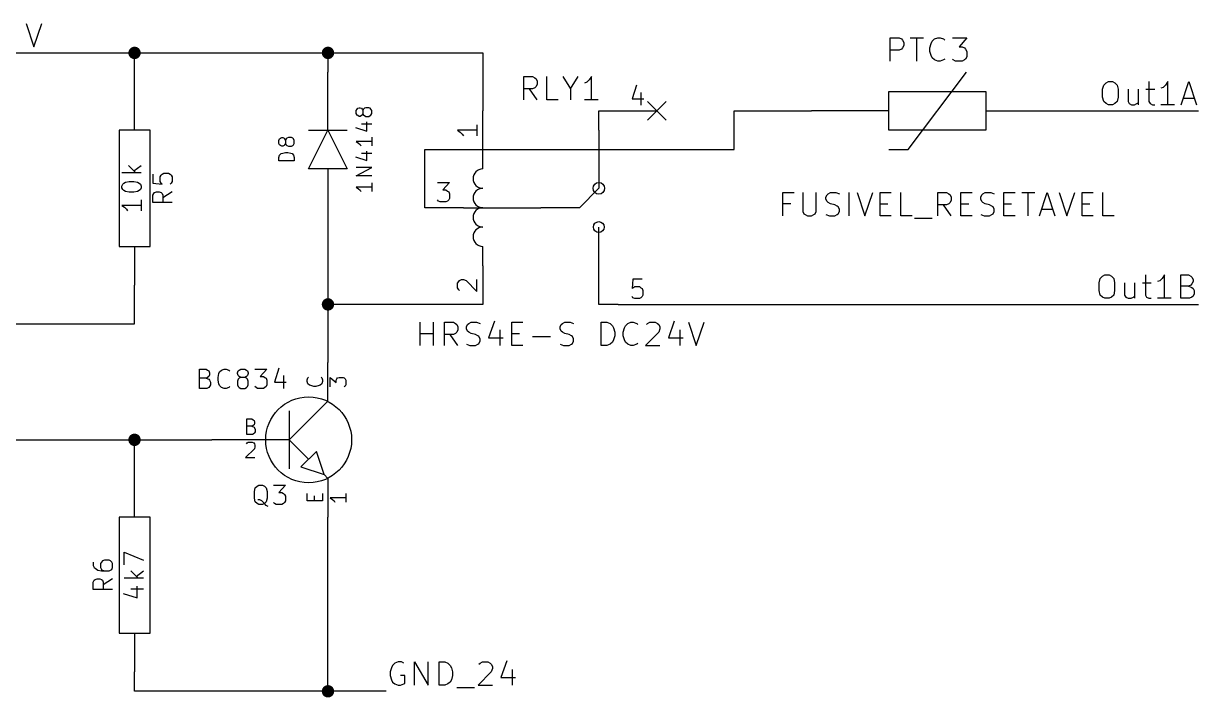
# Model space of a CAD drawing. Extents: x 4000 to 196000, y 4000 to 146000.
# Drawn here: x 94630 to 125000, y 78840 to 96260 of the extents above; entities that cross this region are included whole.
import ezdxf

# ---------------------------------------------------------------- set-up
doc = ezdxf.new("R2010")
doc.units = 0
doc.layers.add('BLACK', color=1, linetype='CONTINUOUS')

msp = doc.modelspace()

# ---------------------------------------------------------------- linework, layer by layer
at = {"layer": 'BLACK'}
for p, q in [((94700, 96260), (94900, 95660)), ((94900, 95660), (95100, 96260)), ((117030, 95290), (117030, 95890)), ((117030, 95890), (117260, 95890)), ((117260, 95890), (117320, 95860)), ((117320, 95860), (117350, 95830)), ((117350, 95830), (117380, 95770)), ((117380, 95690), (117350, 95630)), ((117380, 95770), (117380, 95690)), ((117550, 95890), (117890, 95890)), ((117720, 95290), (117720, 95890)), ((118060, 95630), (118090, 95740)), ((118090, 95740), (118120, 95800)), ((118120, 95800), (118180, 95860)), ((118180, 95860), (118260, 95890)), ((118260, 95890), (118320, 95890)), ((118320, 95890), (118410, 95860)), ((118410, 95860), (118440, 95830)), ((118640, 95890), (119010, 95890)), ((119010, 95890), (118810, 95660)), ((93500, 95500), (106500, 95500)), ((97500, 94500), (97500, 95500)), ((102500, 95500), (102500, 95000)), ((106500, 95500), (106500, 94000)), ((117260, 95570), (117030, 95570)), ((117320, 95600), (117260, 95570)), ((117350, 95630), (117320, 95600)), ((118060, 95540), (118060, 95630)), ((118090, 95430), (118060, 95540)), ((118120, 95370), (118090, 95430)), ((118180, 95320), (118120, 95370)), ((118810, 95660), (118890, 95660)), ((118890, 95660), (118950, 95630)), ((118950, 95630), (118980, 95600)), ((118980, 95600), (119010, 95540)), ((119010, 95400), (118980, 95340)), ((119010, 95540), (119010, 95400)), ((118260, 95290), (118180, 95320)), ((118320, 95290), (118260, 95290)), ((118410, 95320), (118320, 95290)), ((118440, 95340), (118410, 95320)), ((118660, 95320), (118640, 95340)), ((118720, 95290), (118660, 95320)), ((118890, 95290), (118720, 95290)), ((118950, 95320), (118890, 95290)), ((118980, 95340), (118950, 95320)), ((102500, 93500), (102500, 95000)), ((107560, 94290), (107560, 94890)), ((107560, 94890), (107790, 94890)), ((107790, 94890), (107850, 94860)), ((107850, 94860), (107880, 94830)), ((107880, 94830), (107910, 94770)), ((107910, 94770), (107910, 94690)), ((108160, 94290), (108160, 94890)), ((108570, 94890), (108770, 94570)), ((108770, 94570), (108970, 94890)), ((109250, 94800), (109190, 94740)), ((109310, 94890), (109250, 94800)), ((109310, 94290), (109310, 94890)), ((117500, 93000), (119000, 95000)), ((122610, 94730), (122670, 94760)), ((122670, 94760), (122780, 94760)), ((122780, 94760), (122840, 94730)), ((123720, 94760), (123720, 94240)), ((124210, 94760), (124150, 94670)), ((124210, 94160), (124210, 94760)), ((124550, 94160), (124750, 94760)), ((124750, 94760), (124950, 94160)), ((97500, 93500), (97500, 94500)), ((107790, 94570), (107560, 94570)), ((107910, 94290), (107710, 94570)), ((107850, 94600), (107790, 94570)), ((107880, 94630), (107850, 94600)), ((107910, 94690), (107880, 94630)), ((108770, 94570), (108770, 94290)), ((109190, 94740), (109130, 94720)), ((110470, 94670), (110360, 94310)), ((110590, 94480), (110590, 94150)), ((117000, 93500), (117000, 94500)), ((117000, 94500), (119500, 94500)), ((119500, 94500), (119500, 93500)), ((122520, 94560), (122550, 94670)), ((122520, 94360), (122520, 94560)), ((122550, 94670), (122610, 94730)), ((122840, 94730), (122900, 94670)), ((122900, 94670), (122920, 94560)), ((122920, 94560), (122920, 94360)), ((123180, 94560), (123180, 94240)), ((123440, 94560), (123440, 94160)), ((123640, 94560), (123870, 94560)), ((124090, 94610), (124030, 94590)), ((124150, 94670), (124090, 94610)), ((108450, 94290), (108160, 94290)), ((109480, 94290), (109130, 94290)), ((110360, 94310), (110660, 94310)), ((110760, 94240), (111240, 93760)), ((111240, 94240), (110760, 93760)), ((122550, 94240), (122520, 94360)), ((122610, 94190), (122550, 94240)), ((122670, 94160), (122610, 94190)), ((122780, 94160), (122670, 94160)), ((122840, 94190), (122780, 94160)), ((122900, 94240), (122840, 94190)), ((122920, 94360), (122900, 94240)), ((123180, 94240), (123210, 94190)), ((123210, 94190), (123270, 94160)), ((123270, 94160), (123350, 94160)), ((123350, 94160), (123410, 94190)), ((123410, 94190), (123440, 94210)), ((123720, 94240), (123750, 94190)), ((123750, 94190), (123810, 94160)), ((123810, 94160), (123870, 94160)), ((124380, 94160), (124030, 94160)), ((124600, 94330), (124890, 94330)), ((103230, 94010), (103250, 94050)), ((103230, 93930), (103230, 94010)), ((103250, 93890), (103230, 93930)), ((103250, 94050), (103270, 94070)), ((103270, 93880), (103250, 93890)), ((103270, 94070), (103310, 94080)), ((103310, 93860), (103270, 93880)), ((103310, 94080), (103330, 94080)), ((103330, 93860), (103310, 93860)), ((103330, 94080), (103370, 94070)), ((103370, 93880), (103330, 93860)), ((103370, 94070), (103380, 94050)), ((103380, 93890), (103370, 93880)), ((103380, 94050), (103400, 94010)), ((103400, 93930), (103380, 93890)), ((103420, 94050), (103400, 94010)), ((103400, 94010), (103400, 93930)), ((103400, 93930), (103420, 93890)), ((103440, 94070), (103420, 94050)), ((103420, 93890), (103440, 93880)), ((103480, 94080), (103440, 94070)), ((103440, 93880), (103480, 93860)), ((103560, 94080), (103480, 94080)), ((103480, 93860), (103560, 93860)), ((103590, 94070), (103560, 94080)), ((103560, 93860), (103590, 93880)), ((103610, 94050), (103590, 94070)), ((103590, 93880), (103610, 93890)), ((103630, 94010), (103610, 94050)), ((103610, 93890), (103630, 93930)), ((103630, 93930), (103630, 94010)), ((106500, 93000), (106500, 94000)), ((109500, 93500), (109500, 94000)), ((109500, 94000), (110000, 94000)), ((110000, 94000), (111000, 94000)), ((113000, 93000), (113000, 94000)), ((113000, 94000), (115000, 94000)), ((117000, 94000), (115000, 94000)), ((119500, 94000), (121500, 94000)), ((121500, 94000), (125000, 94000)), ((103210, 93570), (103500, 93480)), ((103370, 93670), (103630, 93670)), ((103500, 93480), (103500, 93720)), ((106350, 93640), (106350, 93360)), ((97100, 93500), (97100, 90500)), ((97900, 93500), (97100, 93500)), ((97900, 90500), (97900, 93500)), ((101230, 93240), (101250, 93280)), ((101230, 93160), (101230, 93240)), ((101250, 93280), (101270, 93300)), ((101270, 93300), (101310, 93310)), ((101310, 93310), (101330, 93310)), ((101330, 93310), (101370, 93300)), ((101370, 93300), (101380, 93280)), ((101380, 93280), (101400, 93240)), ((101420, 93280), (101400, 93240)), ((101400, 93240), (101400, 93160)), ((101440, 93300), (101420, 93280)), ((101480, 93310), (101440, 93300)), ((101560, 93310), (101480, 93310)), ((101590, 93300), (101560, 93310)), ((101610, 93280), (101590, 93300)), ((101630, 93240), (101610, 93280)), ((101630, 93160), (101630, 93240)), ((102000, 93500), (103000, 93500)), ((102000, 92500), (102500, 93500)), ((102500, 93500), (103000, 92500)), ((103630, 93320), (103630, 93100)), ((106350, 93500), (105850, 93500)), ((105850, 93500), (105920, 93450)), ((105920, 93450), (105970, 93400)), ((105970, 93400), (106000, 93360)), ((109500, 93500), (109500, 92000)), ((119500, 93500), (117000, 93500)), ((101250, 93120), (101230, 93160)), ((101270, 93110), (101250, 93120)), ((101310, 93090), (101270, 93110)), ((101330, 93090), (101310, 93090)), ((101370, 93110), (101330, 93090)), ((101380, 93120), (101370, 93110)), ((101400, 93160), (101380, 93120)), ((101400, 93160), (101420, 93120)), ((101420, 93120), (101440, 93110)), ((101440, 93110), (101480, 93090)), ((101480, 93090), (101560, 93090)), ((101560, 93090), (101590, 93110)), ((101590, 93110), (101610, 93120)), ((101610, 93120), (101630, 93160)), ((103630, 93210), (103230, 93210)), ((103230, 93210), (103290, 93170)), ((103290, 93170), (103330, 93130)), ((103330, 93130), (103350, 93100)), ((103500, 92720), (103500, 92960)), ((105000, 91500), (105000, 93000)), ((105000, 93000), (113000, 93000)), ((106500, 92500), (106500, 93000)), ((117000, 93000), (117500, 93000)), ((101230, 92800), (101250, 92860)), ((101230, 92710), (101230, 92800)), ((101630, 92710), (101230, 92710)), ((101250, 92860), (101290, 92900)), ((101290, 92900), (101330, 92910)), ((101330, 92910), (101400, 92930)), ((101400, 92930), (101460, 92930)), ((101460, 92930), (101540, 92910)), ((101540, 92910), (101570, 92900)), ((101570, 92900), (101610, 92860)), ((101610, 92860), (101630, 92800)), ((101630, 92800), (101630, 92710)), ((103210, 92810), (103500, 92720)), ((103370, 92910), (103630, 92910)), ((97670, 92400), (97170, 92400)), ((97340, 92590), (97530, 92400)), ((97480, 92450), (97670, 92590)), ((97970, 92370), (97970, 92130)), ((98160, 92300), (98190, 92340)), ((98190, 92340), (98210, 92370)), ((98210, 92370), (98260, 92390)), ((98260, 92390), (98380, 92390)), ((98380, 92390), (98420, 92370)), ((98420, 92370), (98450, 92340)), ((98450, 92340), (98470, 92300)), ((103000, 92500), (102000, 92500)), ((102500, 92500), (102500, 91000)), ((103230, 92320), (103630, 92540)), ((103630, 92540), (103230, 92540)), ((97170, 92060), (97200, 92110)), ((97170, 92010), (97170, 92060)), ((97200, 92110), (97220, 92130)), ((97220, 92130), (97270, 92160)), ((97270, 92160), (97360, 92180)), ((97360, 92180), (97480, 92180)), ((97480, 92180), (97580, 92160)), ((97580, 92160), (97620, 92130)), ((97620, 92130), (97650, 92110)), ((97650, 92110), (97670, 92060)), ((97670, 92060), (97670, 92010)), ((97970, 92130), (98210, 92110)), ((98160, 92180), (98160, 92300)), ((98190, 92130), (98160, 92180)), ((98210, 92110), (98190, 92130)), ((98450, 92130), (98420, 92110)), ((98470, 92180), (98450, 92130)), ((98470, 92300), (98470, 92180)), ((103630, 92320), (103230, 92320)), ((103630, 92030), (103230, 92030)), ((103230, 92030), (103290, 91990)), ((103630, 92140), (103630, 91920)), ((105330, 92150), (105640, 92150)), ((105640, 92150), (105470, 91960)), ((97200, 91970), (97170, 92010)), ((97220, 91940), (97200, 91970)), ((97270, 91920), (97220, 91940)), ((97360, 91900), (97270, 91920)), ((97480, 91900), (97360, 91900)), ((97580, 91920), (97480, 91900)), ((97620, 91940), (97580, 91920)), ((97650, 91970), (97620, 91940)), ((97670, 92010), (97650, 91970)), ((97970, 91820), (98000, 91870)), ((97970, 91630), (97970, 91820)), ((98000, 91870), (98020, 91890)), ((98020, 91890), (98070, 91910)), ((98070, 91910), (98140, 91910)), ((98140, 91910), (98190, 91890)), ((98190, 91890), (98210, 91870)), ((98210, 91870), (98230, 91820)), ((98470, 91910), (98230, 91750)), ((98230, 91820), (98230, 91630)), ((103290, 91990), (103330, 91950)), ((103330, 91950), (103350, 91920)), ((105470, 91960), (105550, 91960)), ((105550, 91960), (105590, 91930)), ((105590, 91930), (105620, 91910)), ((105620, 91910), (105640, 91860)), ((105640, 91740), (105620, 91700)), ((105640, 91860), (105640, 91740)), ((109000, 91500), (109500, 92000)), ((114260, 91290), (114260, 91890)), ((114260, 91890), (114550, 91890)), ((114770, 91890), (114770, 91400)), ((115120, 91400), (115120, 91890)), ((115370, 91770), (115400, 91830)), ((115370, 91720), (115370, 91770)), ((115400, 91660), (115370, 91720)), ((115400, 91830), (115430, 91860)), ((115430, 91860), (115490, 91890)), ((115490, 91890), (115630, 91890)), ((115630, 91890), (115720, 91860)), ((115970, 91290), (115970, 91890)), ((116180, 91890), (116380, 91290)), ((116380, 91290), (116580, 91890)), ((116770, 91290), (116770, 91890)), ((116770, 91890), (117060, 91890)), ((117310, 91290), (117310, 91890)), ((118260, 91290), (118260, 91890)), ((118260, 91890), (118490, 91890)), ((118490, 91890), (118550, 91860)), ((118550, 91860), (118580, 91830)), ((118580, 91830), (118610, 91770)), ((118610, 91770), (118610, 91690)), ((118860, 91290), (118860, 91890)), ((118860, 91890), (119150, 91890)), ((119370, 91770), (119400, 91830)), ((119370, 91720), (119370, 91770)), ((119400, 91660), (119370, 91720)), ((119400, 91830), (119430, 91860)), ((119430, 91860), (119490, 91890)), ((119490, 91890), (119630, 91890)), ((119630, 91890), (119720, 91860)), ((119970, 91290), (119970, 91890)), ((119970, 91890), (120260, 91890)), ((120430, 91890), (120770, 91890)), ((120600, 91290), (120600, 91890)), ((120890, 91290), (121090, 91890)), ((121090, 91890), (121290, 91290)), ((121400, 91890), (121600, 91290)), ((121600, 91290), (121800, 91890)), ((121990, 91290), (121990, 91890)), ((121990, 91890), (122280, 91890)), ((122530, 91290), (122530, 91890)), ((97670, 91560), (97170, 91560)), ((97170, 91560), (97240, 91510)), ((97240, 91510), (97290, 91460)), ((97290, 91460), (97320, 91420)), ((97670, 91700), (97670, 91420)), ((98470, 91630), (97970, 91630)), ((106000, 91500), (105000, 91500)), ((105360, 91670), (105330, 91700)), ((105400, 91650), (105360, 91670)), ((105550, 91650), (105400, 91650)), ((105590, 91670), (105550, 91650)), ((105620, 91700), (105590, 91670)), ((106000, 91500), (108000, 91500)), ((109000, 91500), (108000, 91500)), ((114460, 91600), (114260, 91600)), ((115430, 91630), (115400, 91660)), ((115490, 91600), (115430, 91630)), ((115600, 91570), (115490, 91600)), ((115660, 91540), (115600, 91570)), ((115690, 91520), (115660, 91540)), ((115720, 91460), (115690, 91520)), ((115720, 91400), (115720, 91460)), ((116770, 91600), (116970, 91600)), ((118490, 91570), (118260, 91570)), ((118610, 91290), (118410, 91570)), ((118550, 91600), (118490, 91570)), ((118580, 91630), (118550, 91600)), ((118610, 91690), (118580, 91630)), ((118860, 91600), (119060, 91600)), ((119430, 91630), (119400, 91660)), ((119490, 91600), (119430, 91630)), ((119600, 91570), (119490, 91600)), ((119660, 91540), (119600, 91570)), ((119690, 91520), (119660, 91540)), ((119720, 91460), (119690, 91520)), ((119720, 91400), (119720, 91460)), ((119970, 91600), (120170, 91600)), ((120940, 91460), (121230, 91460)), ((121990, 91600), (122190, 91600)), ((114770, 91400), (114800, 91340)), ((114800, 91340), (114830, 91320)), ((114830, 91320), (114890, 91290)), ((114890, 91290), (115000, 91290)), ((115000, 91290), (115060, 91320)), ((115060, 91320), (115090, 91340)), ((115090, 91340), (115120, 91400)), ((115370, 91320), (115460, 91290)), ((115460, 91290), (115600, 91290)), ((115600, 91290), (115660, 91320)), ((115660, 91320), (115690, 91340)), ((115690, 91340), (115720, 91400)), ((117060, 91290), (116770, 91290)), ((117600, 91290), (117310, 91290)), ((117660, 91230), (118120, 91230)), ((119150, 91290), (118860, 91290)), ((119370, 91320), (119460, 91290)), ((119460, 91290), (119600, 91290)), ((119600, 91290), (119660, 91320)), ((119660, 91320), (119690, 91340)), ((119690, 91340), (119720, 91400)), ((120260, 91290), (119970, 91290)), ((122280, 91290), (121990, 91290)), ((122820, 91290), (122530, 91290)), ((102500, 91000), (102500, 87500)), ((109500, 89000), (109500, 91000)), ((97100, 90500), (97900, 90500)), ((97500, 90500), (97500, 89500)), ((106500, 90000), (106500, 90500)), ((106500, 90000), (106500, 89000)), ((105880, 89590), (105900, 89620)), ((105900, 89620), (105950, 89640)), ((105950, 89640), (106000, 89640)), ((106000, 89640), (106070, 89620)), ((106070, 89620), (106350, 89330)), ((106350, 89330), (106350, 89640)), ((110380, 89650), (110360, 89410)), ((110620, 89650), (110380, 89650)), ((122430, 89560), (122460, 89670)), ((122460, 89670), (122520, 89730)), ((122520, 89730), (122580, 89760)), ((122580, 89760), (122690, 89760)), ((122690, 89760), (122750, 89730)), ((122750, 89730), (122810, 89670)), ((122810, 89670), (122830, 89560)), ((123630, 89760), (123630, 89240)), ((124000, 89610), (123940, 89590)), ((124060, 89670), (124000, 89610)), ((124120, 89760), (124060, 89670)), ((124120, 89160), (124120, 89760)), ((124540, 89160), (124540, 89760)), ((124540, 89760), (124740, 89760)), ((124740, 89760), (124800, 89730)), ((124800, 89730), (124830, 89700)), ((124830, 89700), (124860, 89640)), ((124860, 89640), (124860, 89590)), ((97500, 88500), (97500, 89500)), ((105850, 89550), (105880, 89590)), ((105850, 89430), (105850, 89550)), ((105880, 89380), (105850, 89430)), ((105900, 89360), (105880, 89380)), ((110360, 89410), (110380, 89430)), ((110380, 89430), (110430, 89460)), ((110430, 89460), (110550, 89460)), ((110550, 89460), (110590, 89430)), ((110590, 89430), (110620, 89410)), ((110620, 89410), (110640, 89360)), ((110640, 89360), (110640, 89240)), ((122430, 89360), (122430, 89560)), ((122460, 89240), (122430, 89360)), ((122830, 89360), (122810, 89240)), ((122830, 89560), (122830, 89360)), ((123090, 89560), (123090, 89240)), ((123350, 89560), (123350, 89160)), ((123550, 89560), (123780, 89560)), ((124740, 89470), (124540, 89470)), ((124800, 89500), (124740, 89470)), ((124740, 89470), (124830, 89440)), ((124830, 89530), (124800, 89500)), ((124860, 89590), (124830, 89530)), ((124830, 89440), (124860, 89410)), ((124860, 89410), (124890, 89360)), ((124890, 89360), (124890, 89270)), ((106500, 89000), (102500, 89000)), ((110000, 89000), (109500, 89000)), ((110000, 89000), (111000, 89000)), ((110380, 89170), (110360, 89200)), ((110430, 89150), (110380, 89170)), ((110550, 89150), (110430, 89150)), ((110590, 89170), (110550, 89150)), ((110620, 89200), (110590, 89170)), ((110640, 89240), (110620, 89200)), ((111000, 89000), (125000, 89000)), ((122520, 89190), (122460, 89240)), ((122580, 89160), (122520, 89190)), ((122690, 89160), (122580, 89160)), ((122750, 89190), (122690, 89160)), ((122810, 89240), (122750, 89190)), ((123090, 89240), (123120, 89190)), ((123120, 89190), (123180, 89160)), ((123180, 89160), (123260, 89160)), ((123260, 89160), (123320, 89190)), ((123320, 89190), (123350, 89210)), ((123630, 89240), (123660, 89190)), ((123660, 89190), (123720, 89160)), ((123720, 89160), (123780, 89160)), ((124290, 89160), (123940, 89160)), ((124770, 89160), (124540, 89160)), ((124830, 89190), (124770, 89160)), ((124860, 89210), (124830, 89190)), ((124890, 89270), (124860, 89210)), ((92500, 88500), (97500, 88500)), ((104880, 87940), (104880, 88540)), ((105230, 87940), (105230, 88540)), ((105510, 87940), (105510, 88540)), ((105510, 88540), (105740, 88540)), ((105740, 88540), (105800, 88510)), ((105800, 88510), (105830, 88480)), ((105830, 88480), (105860, 88420)), ((105860, 88420), (105860, 88340)), ((106080, 88420), (106110, 88480)), ((106080, 88370), (106080, 88420)), ((106110, 88480), (106140, 88510)), ((106140, 88510), (106200, 88540)), ((106200, 88540), (106340, 88540)), ((106340, 88540), (106430, 88510)), ((106800, 88570), (106650, 88140)), ((107250, 87940), (107250, 88540)), ((107250, 88540), (107540, 88540)), ((108500, 88420), (108530, 88480)), ((108500, 88370), (108500, 88420)), ((108530, 88480), (108560, 88510)), ((108560, 88510), (108620, 88540)), ((108620, 88540), (108760, 88540)), ((108760, 88540), (108850, 88510)), ((109560, 87940), (109560, 88540)), ((109560, 88540), (109710, 88540)), ((109710, 88540), (109790, 88510)), ((109790, 88510), (109850, 88450)), ((109850, 88450), (109880, 88390)), ((109880, 88390), (109910, 88280)), ((110130, 88280), (110160, 88390)), ((110160, 88390), (110190, 88450)), ((110190, 88450), (110250, 88510)), ((110250, 88510), (110330, 88540)), ((110330, 88540), (110390, 88540)), ((110390, 88540), (110480, 88510)), ((110480, 88510), (110510, 88480)), ((110730, 88480), (110760, 88510)), ((110760, 88510), (110820, 88540)), ((110820, 88540), (110960, 88540)), ((110960, 88540), (111020, 88510)), ((111020, 88510), (111050, 88480)), ((111050, 88480), (111080, 88420)), ((111080, 88420), (111080, 88370)), ((111450, 88570), (111300, 88140)), ((111820, 88540), (112020, 87940)), ((112020, 87940), (112220, 88540)), ((104880, 88250), (105230, 88250)), ((105740, 88220), (105510, 88220)), ((105860, 87940), (105660, 88220)), ((105800, 88250), (105740, 88220)), ((105830, 88280), (105800, 88250)), ((105860, 88340), (105830, 88280)), ((106110, 88310), (106080, 88370)), ((106140, 88280), (106110, 88310)), ((106200, 88250), (106140, 88280)), ((106310, 88220), (106200, 88250)), ((106370, 88190), (106310, 88220)), ((106400, 88170), (106370, 88190)), ((106430, 88110), (106400, 88170)), ((106430, 88050), (106430, 88110)), ((106650, 88140), (107030, 88140)), ((106940, 88340), (106940, 87940)), ((107250, 88250), (107450, 88250)), ((107790, 88170), (108250, 88170)), ((108530, 88310), (108500, 88370)), ((108560, 88280), (108530, 88310)), ((108620, 88250), (108560, 88280)), ((108730, 88220), (108620, 88250)), ((108790, 88190), (108730, 88220)), ((108820, 88170), (108790, 88190)), ((108850, 88110), (108820, 88170)), ((108850, 88050), (108850, 88110)), ((109880, 88080), (109850, 88020)), ((109910, 88190), (109880, 88080)), ((109910, 88280), (109910, 88190)), ((110130, 88190), (110130, 88280)), ((110160, 88080), (110130, 88190)), ((110190, 88020), (110160, 88080)), ((111050, 88280), (110710, 87940)), ((111080, 88370), (111050, 88280)), ((111300, 88140), (111680, 88140)), ((111590, 88340), (111590, 87940)), ((106080, 87970), (106170, 87940)), ((106170, 87940), (106310, 87940)), ((106310, 87940), (106370, 87970)), ((106370, 87970), (106400, 87990)), ((106400, 87990), (106430, 88050)), ((107540, 87940), (107250, 87940)), ((108500, 87970), (108590, 87940)), ((108590, 87940), (108730, 87940)), ((108730, 87940), (108790, 87970)), ((108790, 87970), (108820, 87990)), ((108820, 87990), (108850, 88050)), ((109710, 87940), (109560, 87940)), ((109790, 87970), (109710, 87940)), ((109850, 88020), (109790, 87970)), ((110250, 87970), (110190, 88020)), ((110330, 87940), (110250, 87970)), ((110390, 87940), (110330, 87940)), ((110480, 87970), (110390, 87940)), ((110510, 87990), (110480, 87970)), ((110710, 87940), (111080, 87940)), ((102500, 86500), (102500, 87500)), ((99180, 86830), (99180, 87330)), ((99180, 87330), (99350, 87330)), ((99350, 87330), (99390, 87300)), ((99390, 87300), (99420, 87280)), ((99420, 87280), (99440, 87230)), ((99440, 87180), (99420, 87140)), ((99440, 87230), (99440, 87180)), ((99660, 87110), (99680, 87210)), ((99680, 87210), (99700, 87260)), ((99700, 87260), (99750, 87300)), ((99750, 87300), (99820, 87330)), ((99820, 87330), (99870, 87330)), ((99870, 87330), (99940, 87300)), ((99940, 87300), (99960, 87280)), ((100160, 87230), (100180, 87280)), ((100160, 87210), (100160, 87230)), ((100180, 87160), (100160, 87210)), ((100180, 87280), (100200, 87300)), ((100200, 87300), (100250, 87330)), ((100250, 87330), (100350, 87330)), ((100350, 87330), (100390, 87300)), ((100390, 87300), (100420, 87280)), ((100420, 87280), (100440, 87230)), ((100440, 87210), (100420, 87160)), ((100440, 87230), (100440, 87210)), ((100610, 87330), (100920, 87330)), ((100920, 87330), (100750, 87140)), ((101230, 87350), (101120, 86990)), ((99350, 87090), (99180, 87090)), ((99390, 87110), (99350, 87090)), ((99350, 87090), (99420, 87070)), ((99420, 87140), (99390, 87110)), ((99420, 87070), (99440, 87040)), ((99440, 86880), (99420, 86850)), ((99440, 87040), (99460, 86990)), ((99460, 86920), (99440, 86880)), ((99460, 86990), (99460, 86920)), ((99660, 87040), (99660, 87110)), ((99680, 86950), (99660, 87040)), ((99700, 86900), (99680, 86950)), ((99750, 86850), (99700, 86900)), ((99960, 86880), (99940, 86850)), ((100180, 87070), (100160, 87020)), ((100160, 87020), (100160, 86920)), ((100160, 86920), (100180, 86880)), ((100200, 87140), (100180, 87160)), ((100200, 87090), (100180, 87070)), ((100180, 86880), (100200, 86850)), ((100250, 87110), (100200, 87140)), ((100250, 87110), (100200, 87090)), ((100350, 87110), (100250, 87110)), ((100390, 87140), (100350, 87110)), ((100390, 87090), (100350, 87110)), ((100420, 87160), (100390, 87140)), ((100420, 87070), (100390, 87090)), ((100390, 86850), (100420, 86880)), ((100440, 87020), (100420, 87070)), ((100420, 86880), (100440, 86920)), ((100440, 86920), (100440, 87020)), ((100640, 86850), (100610, 86880)), ((100750, 87140), (100830, 87140)), ((100830, 87140), (100870, 87110)), ((100870, 87110), (100900, 87090)), ((100900, 86880), (100870, 86850)), ((100900, 87090), (100920, 87040)), ((100920, 86920), (100900, 86880)), ((100920, 87040), (100920, 86920)), ((101120, 86990), (101420, 86990)), ((101350, 87160), (101350, 86830)), ((101960, 87050), (101980, 87100)), ((101960, 87010), (101960, 87050)), ((101980, 86950), (101960, 87010)), ((101980, 87100), (102000, 87120)), ((102020, 86910), (101980, 86950)), ((102060, 86900), (102020, 86910)), ((102130, 86880), (102060, 86900)), ((102190, 86880), (102130, 86880)), ((102270, 86900), (102190, 86880)), ((102300, 86910), (102270, 86900)), ((102340, 86950), (102300, 86910)), ((102320, 87120), (102340, 87100)), ((102340, 87100), (102360, 87050)), ((102360, 87010), (102340, 86950)), ((102360, 87050), (102360, 87010)), ((102560, 86870), (102560, 87110)), ((102560, 87110), (102710, 86980)), ((102710, 87040), (102730, 87080)), ((102710, 86980), (102710, 87040)), ((102730, 87080), (102750, 87100)), ((102750, 87100), (102790, 87110)), ((102790, 87110), (102890, 87110)), ((102890, 87110), (102920, 87100)), ((102920, 87100), (102940, 87080)), ((102940, 86890), (102920, 86870)), ((102940, 87080), (102960, 87040)), ((102960, 86920), (102940, 86890)), ((102960, 87040), (102960, 86920)), ((99370, 86830), (99180, 86830)), ((99420, 86850), (99370, 86830)), ((99820, 86830), (99750, 86850)), ((99870, 86830), (99820, 86830)), ((99940, 86850), (99870, 86830)), ((100200, 86850), (100250, 86830)), ((100250, 86830), (100350, 86830)), ((100350, 86830), (100390, 86850)), ((100680, 86830), (100640, 86850)), ((100830, 86830), (100680, 86830)), ((100870, 86850), (100830, 86830)), ((101500, 85500), (102500, 86500)), ((100400, 85640), (100400, 86040)), ((100400, 86040), (100530, 86040)), ((100530, 86040), (100570, 86020)), ((100570, 86020), (100590, 86000)), ((100590, 86000), (100600, 85960)), ((100600, 85960), (100600, 85920)), ((101500, 86250), (101500, 84750)), ((100530, 85850), (100400, 85850)), ((100570, 85870), (100530, 85850)), ((100530, 85850), (100590, 85830)), ((100590, 85660), (100550, 85640)), ((100590, 85890), (100570, 85870)), ((100600, 85920), (100590, 85890)), ((100590, 85830), (100600, 85810)), ((100600, 85680), (100590, 85660)), ((100600, 85810), (100620, 85770)), ((100620, 85710), (100600, 85680)), ((100620, 85770), (100620, 85710)), ((92500, 85500), (99500, 85500)), ((97500, 84500), (97500, 85500)), ((101500, 85500), (99500, 85500)), ((100390, 85400), (100410, 85420)), ((100550, 85640), (100400, 85640)), ((100410, 85420), (100440, 85440)), ((100440, 85440), (100540, 85440)), ((100540, 85440), (100580, 85420)), ((100580, 85420), (100600, 85400)), ((100600, 85400), (100610, 85360)), ((100610, 85360), (100610, 85320)), ((102000, 85000), (101500, 85500)), ((100600, 85270), (100370, 85040)), ((100370, 85040), (100610, 85040)), ((100610, 85320), (100600, 85270)), ((102200, 85200), (101800, 84800)), ((102400, 84600), (102200, 85200)), ((101800, 84800), (102400, 84600)), ((97500, 83500), (97500, 84500)), ((102400, 84600), (102500, 84500)), ((102500, 84500), (102500, 83500)), ((100600, 84160), (100620, 84260)), ((100600, 83990), (100600, 84160)), ((100620, 84260), (100670, 84300)), ((100670, 84300), (100710, 84330)), ((100710, 84330), (100810, 84330)), ((100810, 84330), (100860, 84300)), ((100860, 84300), (100900, 84260)), ((100900, 84260), (100930, 84160)), ((100930, 84160), (100930, 83990)), ((101090, 84330), (101400, 84330)), ((101400, 84330), (101230, 84140)), ((101230, 84140), (101310, 84140)), ((101310, 84140), (101350, 84110)), ((100620, 83900), (100600, 83990)), ((100670, 83850), (100620, 83900)), ((100710, 83830), (100670, 83850)), ((100740, 83950), (100690, 83950)), ((100810, 83830), (100710, 83830)), ((100790, 83920), (100740, 83950)), ((100860, 83850), (100790, 83920)), ((100860, 83850), (100810, 83830)), ((100900, 83900), (100860, 83850)), ((100900, 83800), (100860, 83850)), ((100930, 83990), (100900, 83900)), ((101120, 83850), (101090, 83880)), ((101160, 83830), (101120, 83850)), ((101310, 83830), (101160, 83830)), ((101350, 83850), (101310, 83830)), ((101350, 84110), (101380, 84090)), ((101380, 83880), (101350, 83850)), ((101380, 84090), (101400, 84040)), ((101400, 83920), (101380, 83880)), ((101400, 84040), (101400, 83920)), ((101960, 83920), (101960, 84110)), ((102360, 83920), (101960, 83920)), ((102150, 83920), (102150, 84050)), ((102360, 84110), (102360, 83920)), ((102960, 84000), (102560, 84000)), ((102560, 84000), (102620, 83960)), ((102620, 83960), (102660, 83920)), ((102660, 83920), (102680, 83890)), ((102960, 84110), (102960, 83890)), ((100950, 83780), (100900, 83800)), ((97900, 83500), (97100, 83500)), ((97100, 83500), (97100, 80500)), ((97900, 80500), (97900, 83500)), ((102500, 79000), (102500, 83500)), ((96430, 82340), (96430, 82250)), ((96650, 82340), (96620, 82300)), ((96670, 82370), (96650, 82340)), ((96720, 82390), (96670, 82370)), ((96840, 82390), (96720, 82390)), ((96880, 82370), (96840, 82390)), ((96910, 82340), (96880, 82370)), ((96930, 82300), (96910, 82340)), ((97230, 82270), (97230, 82600)), ((97230, 82600), (97730, 82390)), ((96430, 82250), (96460, 82200)), ((96460, 82200), (96480, 82180)), ((96480, 82180), (96550, 82130)), ((96550, 82130), (96650, 82110)), ((96620, 82300), (96620, 82200)), ((96620, 82200), (96650, 82150)), ((96650, 82150), (96670, 82130)), ((96650, 82110), (96840, 82110)), ((96670, 82130), (96720, 82110)), ((96840, 82110), (96880, 82130)), ((96880, 82130), (96910, 82150)), ((96910, 82150), (96930, 82200)), ((96930, 82200), (96930, 82300)), ((97400, 82110), (97590, 81920)), ((97540, 81970), (97730, 82110)), ((96430, 81820), (96460, 81870)), ((96430, 81630), (96430, 81820)), ((96460, 81870), (96480, 81890)), ((96480, 81890), (96530, 81910)), ((96530, 81910), (96600, 81910)), ((96600, 81910), (96650, 81890)), ((96650, 81890), (96670, 81870)), ((96670, 81870), (96690, 81820)), ((96930, 81910), (96690, 81750)), ((96690, 81820), (96690, 81630)), ((97730, 81920), (97230, 81920)), ((97570, 81420), (97570, 81720)), ((96930, 81630), (96430, 81630)), ((97210, 81530), (97570, 81420)), ((97400, 81650), (97730, 81650)), ((97100, 80500), (97900, 80500)), ((97500, 80500), (97500, 79500)), ((104140, 79610), (104110, 79500)), ((104170, 79670), (104140, 79610)), ((104230, 79730), (104170, 79670)), ((104310, 79760), (104230, 79730)), ((104400, 79760), (104310, 79760)), ((104460, 79730), (104400, 79760)), ((104740, 79160), (104740, 79760)), ((104740, 79760), (105090, 79160)), ((105090, 79160), (105090, 79760)), ((105370, 79160), (105370, 79760)), ((105370, 79760), (105520, 79760)), ((105520, 79760), (105600, 79730)), ((105600, 79730), (105660, 79670)), ((105660, 79670), (105690, 79610)), ((105690, 79610), (105720, 79500)), ((106400, 79700), (106430, 79730)), ((106430, 79730), (106490, 79760)), ((106490, 79760), (106630, 79760)), ((106630, 79760), (106690, 79730)), ((106690, 79730), (106720, 79700)), ((106720, 79700), (106750, 79640)), ((106750, 79590), (106720, 79500)), ((106750, 79640), (106750, 79590)), ((107120, 79790), (106970, 79360)), ((97500, 79000), (97500, 79500)), ((104110, 79500), (104110, 79410)), ((104110, 79410), (104140, 79300)), ((104140, 79300), (104170, 79240)), ((104490, 79410), (104370, 79410)), ((104490, 79210), (104490, 79410)), ((105690, 79300), (105660, 79240)), ((105720, 79410), (105690, 79300)), ((105720, 79500), (105720, 79410)), ((106720, 79500), (106380, 79160)), ((106970, 79360), (107350, 79360)), ((107260, 79560), (107260, 79160)), ((104000, 79000), (97500, 79000)), ((104170, 79240), (104230, 79190)), ((104230, 79190), (104310, 79160)), ((104310, 79160), (104370, 79160)), ((104370, 79160), (104460, 79190)), ((104460, 79190), (104490, 79210)), ((105520, 79160), (105370, 79160)), ((105600, 79190), (105520, 79160)), ((105660, 79240), (105600, 79190)), ((105830, 79100), (106290, 79100)), ((106380, 79160), (106750, 79160))]:
    msp.add_line(p, q, dxfattribs=at)
at = {"layer": 'BLACK', "const_width": 160}
for points in [[(97420, 95500, 1), (97580, 95500, 1)], [(102420, 95500, 1), (102580, 95500, 1)], [(102420, 89000, 1), (102580, 89000, 1)], [(97420, 85500, 1), (97580, 85500, 1)], [(102420, 79000, 1), (102580, 79000, 1)]]:
    msp.add_lwpolyline(points, format="xyb", close=True, dxfattribs=at)
at = {"layer": 'BLACK'}
for centre, radius in [((109500, 92000), 150), ((109500, 91000), 140), ((102000, 85500), 1110)]:
    msp.add_circle(centre, radius, dxfattribs=at)
for centre in [(106500, 92250), (106500, 91750), (106500, 91250), (106500, 90750)]:
    msp.add_arc(centre, 250, -270, -90, dxfattribs=at)

doc.saveas('drawing.dxf')
